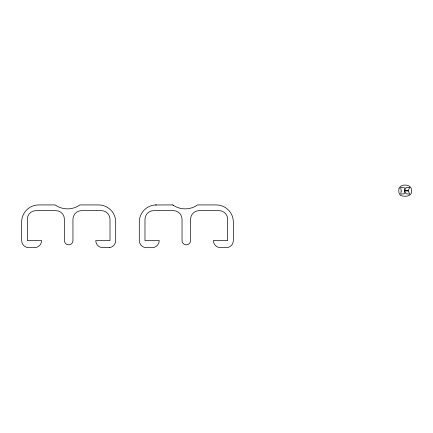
<?xml version="1.0" encoding="UTF-8"?>
<svg xmlns="http://www.w3.org/2000/svg" width="433" height="433" viewBox="0 0 433 433"><rect width="100%" height="100%" fill="white"/><g stroke="black" fill="none" stroke-linecap="round" stroke-linejoin="round"><path stroke-width="0.65" d="M155.534 204.982L172.783 204.928A21.374 21.374 0 0 0 197.535 204.928L216.24 204.928A17.098 17.098 0 0 1 233.338 222.026L233.338 240.553A7.123 7.123 0 0 1 226.215 247.681L220.511 247.681A7.123 7.123 0 0 1 213.388 240.553L227.639 240.553L227.639 219.195A8.552 8.552 0 0 0 219.087 210.644L199.137 210.644A8.552 8.552 0 0 0 190.59 219.195L190.59 240.553A4.276 4.276 0 0 1 186.314 244.829A4.276 4.276 0 0 1 182.039 240.553L182.039 219.195A8.552 8.552 0 0 0 173.487 210.644L153.536 210.644A8.552 8.552 0 0 0 144.985 219.195L144.985 240.553L159.236 240.553A7.123 7.123 0 0 1 152.113 247.681L146.414 247.681A7.123 7.123 0 0 1 139.285 240.553L139.285 222.026A17.098 17.098 0 0 1 156.389 204.928M172.783 204.928L173.633 205.464M401.191 191.099L400.736 194.125L404.341 193.751L404.341 187.695L400.671 187.294L401.191 191.099M398.966 188.691C398.468 191.359 398.744 195.656 402.252 195.96C407.772 197.004 413.039 195.489 411.35 188.831C410.267 183.96 400.184 183.662 398.966 188.691M405.992 187.798L404.644 190.52L408.14 190.52L409.856 187.359L405.992 187.798M109.435 247.627L102.875 247.681A7.123 7.123 0 0 1 95.753 240.553L110.004 240.553L110.004 219.195A8.552 8.552 0 0 0 101.452 210.644L81.501 210.644A8.552 8.552 0 0 0 72.95 219.195L72.95 240.553A4.276 4.276 0 0 1 68.674 244.829A4.276 4.276 0 0 1 64.403 240.553L64.403 219.195A8.552 8.552 0 0 0 55.852 210.644L35.901 210.644A8.552 8.552 0 0 0 27.349 219.195L27.349 240.553L41.6 240.553A7.123 7.123 0 0 1 34.478 247.681L28.773 247.681A7.123 7.123 0 0 1 21.65 240.553L21.65 222.026A17.098 17.098 0 0 1 38.748 204.928L55.143 204.928A21.374 21.374 0 0 0 79.899 204.928L98.6 204.928A17.098 17.098 0 0 1 115.703 222.026L115.703 240.553A7.123 7.123 0 0 1 109.435 247.627M408.195 190.931L404.611 190.893L406.057 193.784L409.791 194.125L408.195 190.931"/></g></svg>
